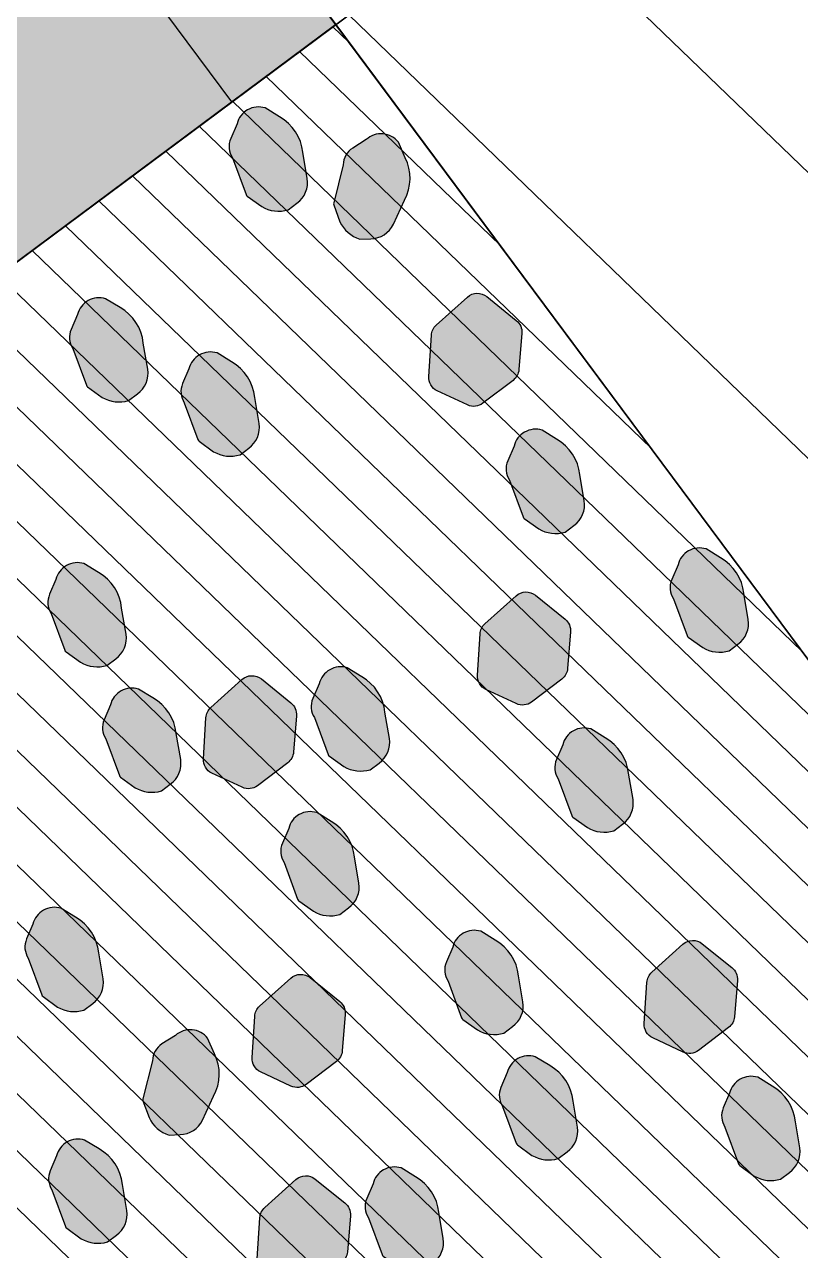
# Model space of a CAD drawing. Header units: millimetres. Extents: x 60.6 to 115.2, y 47.4 to 73.6.
# Drawn here: x 74.803 to 75.402, y 64.073 to 65.02 of the extents above; entities that cross this region are included whole.
import ezdxf

# ---------------------------------------------------------------- set-up
doc = ezdxf.new("R2010")
doc.units = ezdxf.units.MM
doc.layers.add('HATCH', color=252, linetype='Continuous', lineweight=0)
doc.layers.add('paving', color=251, linetype='Continuous', lineweight=30)
doc.layers.add('hatch 3', color=7, linetype='Continuous', true_color=0x57792a)
doc.layers.add('kamni', color=250, linetype='Continuous')

msp = doc.modelspace()

# ---------------------------------------------------------------- hatches: boundary and pattern name
at = {"layer": 'HATCH'}
h = msp.add_hatch(color=254, dxfattribs=at)
h.set_gradient(color1=(241, 224, 197), color2=(229, 198, 148), rotation=45, one_color=1, tint=0.7400000095367432, name='INVSPHERICAL')
h.paths.add_polyline_path([(74.16054920568001, 64.36295702887958), (71.79395749338255, 67.54381102388379), (72.67648784052335, 68.20042368472161), (75.0430795528224, 65.01956968971842)])
at = {"layer": 'hatch 3', "linetype": 'Continuous'}
h = msp.add_hatch(dxfattribs=at)
h.set_pattern_fill('ANSI31', color=256, scale=0.05, angle=91, style=0)
h.set_pattern_definition([(136, (-529.2652610559677, -497.6456645938825), (-0.1102770163103658, -0.1141951933037609), [])])
h.paths.add_polyline_path([(75.69969221366023, 64.13703934257592), (75.04307955282161, 65.01956968971785), (75.92560989996366, 65.67618235055647), (76.58222256080217, 64.79365200341454)])
h = msp.add_hatch(dxfattribs=at)
h.set_pattern_fill('ANSI31', color=41, scale=0.01, angle=91, style=0)
h.set_pattern_definition([(136, (679.4135977810487, -569.1557750629456), (-0.02205540326207316, -0.02283903866075217), [])])
h.paths.add_polyline_path([(74.8171618665184, 63.4804266817373), (74.16054920567979, 64.36295702887924), (75.04307955282184, 65.01956968971785), (75.69969221366034, 64.13703934257592)])
at = {"layer": 'kamni', "linetype": 'ByBlock', "ltscale": 2}
h = msp.add_hatch(color=256, dxfattribs=at)
h.set_gradient(color1=(130, 130, 130), color2=(64, 64, 64), one_color=1, tint=0.25, name='INVSPHERICAL')
edge = h.paths.add_edge_path()
edge.add_line((75.00620618344249, 64.87658652409664), (75.01300538518512, 64.88171786327939))
edge.add_arc((75.00163519993521, 64.89772177998736), 0.01963177176449317, 305.3923721687674, 368.8351000331015)
edge.add_line((75.02103403042463, 64.9007370475133), (75.0175832784895, 64.920916704918))
edge.add_arc((74.98212828796909, 64.91724868555093), 0.03564422420083402, 5.906559589786766, 60.58350178073758)
edge.add_line((74.99963511256851, 64.9482973861891), (74.98845367497859, 64.95519284495276))
edge.add_arc((74.98335961226837, 64.93893723246993), 0.0170350935450251, 72.60044114783192, 166.4045270068023)
edge.add_line((74.96680184926049, 64.94294159212723), (74.96191177088122, 64.93152140422399))
edge.add_arc((74.97607381377759, 64.92532229961648), 0.01545937763732717, 156.3597199373562, 213.648947996716)
edge.add_line((74.9632046831174, 64.91675621340482), (74.97370228293994, 64.88835392217243))
edge.add_arc((74.97612474639573, 64.88917068246747), 0.002556448038621741, 198.6321018787561, 234.2104863483453)
edge.add_line((74.974629712004, 64.8870969663003), (74.98584814195362, 64.87900910015878))
edge.add_arc((74.99878851895903, 64.90100278232615), 0.0255181388882699, 239.5288099975184, 286.8987927333759)
h = msp.add_hatch(color=256, dxfattribs=at)
h.set_gradient(color1=(130, 130, 130), color2=(64, 64, 64), one_color=1, tint=0.25, name='INVSPHERICAL')
edge = h.paths.add_edge_path()
edge.add_line((75.06159410557427, 64.85384347027889), (75.07010335202699, 64.85423399570004))
edge.add_arc((75.06976815819996, 64.87386290572874), 0.01963177179514093, 270.9783184654257, 334.4210463295151)
edge.add_line((75.08747584325886, 64.86538680086437), (75.09603398391096, 64.88398477094574))
edge.add_arc((75.06471145467265, 64.9009968218179), 0.0356442241150162, 331.4925058022542, 386.169447993388)
edge.add_line((75.09670192010378, 64.91671689924328), (75.09137461698515, 64.92872488567059))
edge.add_arc((75.07798496876728, 64.91819342172596), 0.01703509354876818, 38.18638721393869, 131.9904730733634)
edge.add_line((75.06658837143016, 64.93085485850656), (75.0560998390473, 64.92419721270358))
edge.add_arc((75.06427962485645, 64.91107915413579), 0.01545937762237998, 121.9456662774147, 179.2348943366117)
edge.add_line((75.04882162556373, 64.91128558654577), (75.04142977661365, 64.88192148740086))
edge.add_arc((75.04388985605169, 64.88122619194712), 0.002556448045520293, 164.218047265119, 199.7964317348159)
edge.add_line((75.0414844893229, 64.88036037585266), (75.0461683981672, 64.86734777629567))
edge.add_arc((75.06927403996588, 64.87817850722365), 0.02551813894787653, 205.1147562789811, 252.4847390148752)
h = msp.add_hatch(color=256, dxfattribs=at)
h.set_gradient(color1=(130, 130, 130), color2=(163, 163, 163), centered=1, one_color=1, tint=0.6399999856948853, name='SPHERICAL')
edge = h.paths.add_edge_path()
edge.add_line((75.18668092413805, 64.78120888698504), (75.18441676458599, 64.75312779811566))
edge.add_arc((75.17293402930693, 64.75405364343214), 0.01151999995829113, 307.2414973704428, 355.39025156837505, ccw=False)
edge.add_line((75.17990565513787, 64.7448826657137), (75.15658818672478, 64.72715711127057))
edge.add_arc((75.14961656086075, 64.73632808903585), 0.01152000001559035, 244.97052524652912, 307.2414973604518, ccw=False)
edge.add_line((75.14474262811609, 64.72588992923829), (75.12140021519463, 64.73678929777952))
edge.add_arc((75.12627414795236, 64.74722745754707), 0.01151999999391073, 176.3479944034461, 244.9705251244554, ccw=False)
edge.add_line((75.11477754134228, 64.74796123974465), (75.11680079141547, 64.77966071554465))
edge.add_arc((75.12829739803078, 64.77892693335866), 0.0115199999984231, 132.0214219802031, 176.3479944626598, ccw=False)
edge.add_line((75.12058581315318, 64.78748507910632), (75.14460386145515, 64.80912729274769))
edge.add_arc((75.15231544632911, 64.8005691469973), 0.01151999999796497, 51.14496387606118, 132.0214219576772, ccw=False)
edge.add_line((75.15954254279939, 64.80954018242028), (75.18242528528606, 64.79110576776611))
edge.add_arc((75.17519818880021, 64.78213473232847), 0.01152000001906038, -4.609748541704789, 51.14496386149659, ccw=False)
h = msp.add_hatch(color=256, dxfattribs=at)
h.set_gradient(color1=(130, 130, 130), color2=(64, 64, 64), one_color=1, tint=0.25, name='INVSPHERICAL')
edge = h.paths.add_edge_path()
edge.add_line((74.88301619193965, 64.72930996590594), (74.88981539365182, 64.73444130503867))
edge.add_arc((74.87844520837689, 64.75044522173425), 0.01963177176887701, 305.39237224922, 368.8351001133764)
edge.add_line((74.89784403886642, 64.75346048928805), (74.89439328696187, 64.77364014674231))
edge.add_arc((74.85893829647421, 64.76997212732078), 0.03564422417386991, 5.906559682272529, 60.58350187326226)
edge.add_line((74.8764451210103, 64.80102082796384), (74.86526368347563, 64.80791628676161))
edge.add_arc((74.86016962075348, 64.79166067423614), 0.01703509358927651, 72.60044115239825, 166.4045270116866)
edge.add_line((74.84361185770229, 64.79566503390242), (74.8387217793478, 64.78424484598372))
edge.add_arc((74.85288382221404, 64.77804574142885), 0.01545937758862131, 156.3597200712953, 213.6489481306258)
edge.add_line((74.84001469161444, 64.76947965521413), (74.85051229138173, 64.74107736394717))
edge.add_arc((74.85293475487344, 64.74189412427347), 0.002556448082652441, 198.6321022854854, 234.2104867543244)
edge.add_line((74.8514397204707, 64.73982040806004), (74.86265815039542, 64.73173254193352))
edge.add_arc((74.87559852738912, 64.75372622418126), 0.02551813895160715, 239.5288101116957, 286.8987928475742)
h = msp.add_hatch(color=256, dxfattribs=at)
h.set_gradient(color1=(130, 130, 130), color2=(64, 64, 64), one_color=1, tint=0.25, name='INVSPHERICAL')
edge = h.paths.add_edge_path()
edge.add_line((74.9690691558086, 64.68739035776707), (74.97586835755112, 64.69252169694937))
edge.add_arc((74.9644981723012, 64.70852561365746), 0.01963177176458585, 305.3923721685752, 368.8351000327227)
edge.add_line((74.98389700279074, 64.71154088118328), (74.9804462508556, 64.73172053858843))
edge.add_arc((74.94499126033566, 64.72805251922102), 0.03564422420041678, 5.906559590407308, 60.58350178144374)
edge.add_line((74.96249808493451, 64.75910121985908), (74.95131664734458, 64.76599667862274))
edge.add_arc((74.94622258463403, 64.74974106614013), 0.01703509354491012, 72.60044114650859, 166.4045270057893)
edge.add_line((74.92966482162649, 64.75374542579766), (74.92477474324721, 64.74232523789442))
edge.add_arc((74.93893678614404, 64.73612613328669), 0.01545937763783493, 156.3597199372601, 213.6489479964836)
edge.add_line((74.9260676554834, 64.7275600470748), (74.93656525530594, 64.69915775584286))
edge.add_arc((74.93898771876184, 64.6999745161379), 0.00255644803872947, 198.632101877942, 234.2104863462785)
edge.add_line((74.93749268437, 64.69790079997074), (74.94871111431962, 64.68981293382876))
edge.add_arc((74.96165149132446, 64.71180661599647), 0.02551813888827559, 239.5288099990067, 286.8987927349156)
h = msp.add_hatch(color=256, dxfattribs=at)
h.set_gradient(color1=(130, 130, 130), color2=(64, 64, 64), one_color=1, tint=0.25, name='INVSPHERICAL')
edge = h.paths.add_edge_path()
edge.add_line((75.22008974618086, 64.62778354330067), (75.22688894789292, 64.6329148824334))
edge.add_arc((75.2155187626181, 64.64891879912909), 0.01963177176890384, 305.3923722487573, 368.8351001129976)
edge.add_line((75.23491759310775, 64.65193406668277), (75.23146684120309, 64.67211372413703))
edge.add_arc((75.19601185071542, 64.66844570471551), 0.03564422417386991, 5.906559682272529, 60.58350187326226)
edge.add_line((75.21351867525152, 64.69949440535856), (75.20233723771685, 64.70638986415634))
edge.add_arc((75.1972431749947, 64.69013425163087), 0.01703509358927651, 72.60044115239825, 166.4045270116866)
edge.add_line((75.1806854119435, 64.69413861129715), (75.17579533358901, 64.68271842337845))
edge.add_arc((75.18995737645525, 64.67651931882358), 0.01545937758862131, 156.3597200712953, 213.6489481306258)
edge.add_line((75.17708824585566, 64.66795323260885), (75.18758584562295, 64.6395509413419))
edge.add_arc((75.19000830911455, 64.64036770166797), 0.002556448082472068, 198.6321022814706, 234.2104867513443)
edge.add_line((75.1885132747118, 64.63829398545477), (75.19973170463675, 64.63020611932825))
edge.add_arc((75.21267208163033, 64.65219980157588), 0.02551813895145151, 239.5288101117863, 286.8987928476483)
h = msp.add_hatch(color=256, dxfattribs=at)
h.set_gradient(color1=(130, 130, 130), color2=(64, 64, 64), one_color=1, tint=0.25, name='INVSPHERICAL')
edge = h.paths.add_edge_path()
edge.add_line((75.346718415792, 64.53614040710863), (75.35351761753464, 64.54127174629139))
edge.add_arc((75.34214743228472, 64.55727566299936), 0.01963177176449317, 305.3923721687674, 368.8351000331015)
edge.add_line((75.36154626277414, 64.5602909305253), (75.35809551083901, 64.58047058793))
edge.add_arc((75.3226405203186, 64.57680256856293), 0.03564422420083402, 5.906559589786766, 60.58350178073758)
edge.add_line((75.34014734491802, 64.60785126920109), (75.3289659073281, 64.61474672796476))
edge.add_arc((75.32387184461788, 64.59849111548192), 0.0170350935450251, 72.60044114783192, 166.4045270068023)
edge.add_line((75.30731408161, 64.60249547513922), (75.30242400323073, 64.59107528723598))
edge.add_arc((75.3165860461271, 64.58487618262848), 0.01545937763732717, 156.3597199373562, 213.648947996716)
edge.add_line((75.30371691546691, 64.57631009641682), (75.31421451528945, 64.54790780518442))
edge.add_arc((75.31663697874524, 64.54872456547946), 0.002556448038621741, 198.6321018787561, 234.2104863483453)
edge.add_line((75.31514194435351, 64.5466508493123), (75.32636037430314, 64.53856298317078))
edge.add_arc((75.33930075130854, 64.56055666533814), 0.0255181388882699, 239.5288099975184, 286.8987927333759)
h = msp.add_hatch(color=256, dxfattribs=at)
h.set_gradient(color1=(130, 130, 130), color2=(64, 64, 64), one_color=1, tint=0.25, name='INVSPHERICAL')
edge = h.paths.add_edge_path()
edge.add_line((74.86632069320683, 64.524787182473), (74.87311989494947, 64.52991852165576))
edge.add_arc((74.86174970969955, 64.54592243836373), 0.01963177176449317, 305.3923721687674, 368.8351000331015)
edge.add_line((74.88114854018897, 64.54893770588967), (74.87769778825384, 64.56911736329437))
edge.add_arc((74.84224279773343, 64.5654493439273), 0.03564422420083402, 5.906559589786766, 60.58350178073758)
edge.add_line((74.85974962233286, 64.59649804456546), (74.84856818474293, 64.60339350332913))
edge.add_arc((74.84347412203272, 64.5871378908463), 0.0170350935450251, 72.60044114783192, 166.4045270068023)
edge.add_line((74.82691635902484, 64.5911422505036), (74.82202628064556, 64.57972206260035))
edge.add_arc((74.83618832354193, 64.57352295799285), 0.01545937763732717, 156.3597199373562, 213.648947996716)
edge.add_line((74.82331919288174, 64.56495687178119), (74.83381679270428, 64.5365545805488))
edge.add_arc((74.83623925616007, 64.53737134084383), 0.002556448038621741, 198.6321018787561, 234.2104863483453)
edge.add_line((74.83474422176835, 64.53529762467667), (74.84596265171797, 64.52720975853515))
edge.add_arc((74.85890302872338, 64.54920344070251), 0.0255181388882699, 239.5288099975184, 286.8987927333759)
h = msp.add_hatch(color=256, dxfattribs=at)
h.set_gradient(color1=(130, 130, 130), color2=(163, 163, 163), centered=1, one_color=1, tint=0.6399999856948853, name='SPHERICAL')
edge = h.paths.add_edge_path()
edge.add_line((75.22428811167401, 64.55062687917314), (75.22202395212207, 64.52254579030375))
edge.add_arc((75.21054121684301, 64.52347163562035), 0.01151999995830027, 307.2414973696505, 355.39025156781145, ccw=False)
edge.add_line((75.21751284267384, 64.5143006579018), (75.19419537426074, 64.49657510345867))
edge.add_arc((75.18722374839672, 64.50574608122395), 0.01152000001559035, 244.97052524652912, 307.2414973604518, ccw=False)
edge.add_line((75.18234981565206, 64.49530792142639), (75.1590074027306, 64.50620728996762))
edge.add_arc((75.16388133548833, 64.51664544973528), 0.01151999999401374, 176.3479944040464, 244.9705251246946, ccw=False)
edge.add_line((75.15238472887813, 64.51737923193275), (75.15440797895155, 64.54907870773275))
edge.add_arc((75.16590458556686, 64.54834492554687), 0.01151999999841586, 132.0214219810017, 176.3479944632241, ccw=False)
edge.add_line((75.15819300068915, 64.55690307129441), (75.18221104899112, 64.57854528493579))
edge.add_arc((75.18992263386508, 64.5699871391854), 0.01151999999796497, 51.144963875620874, 132.0214219576772, ccw=False)
edge.add_line((75.19714973033547, 64.57895817460837), (75.22003247282203, 64.56052375995421))
edge.add_arc((75.21280537633618, 64.55155272451657), 0.01152000001906038, -4.609748541704789, 51.14496386149659, ccw=False)
h = msp.add_hatch(color=256, dxfattribs=at)
h.set_gradient(color1=(130, 130, 130), color2=(163, 163, 163), centered=1, one_color=1, tint=0.6399999856948853, name='SPHERICAL')
edge = h.paths.add_edge_path()
edge.add_line((75.01267846571022, 64.4860250464576), (75.01041430615817, 64.45794395758821))
edge.add_arc((74.99893157087911, 64.4588698029047), 0.01151999995829113, 307.2414973704428, 355.39025156837505, ccw=False)
edge.add_line((75.00590319671005, 64.44969882518626), (74.98258572829695, 64.43197327074313))
edge.add_arc((74.97561410243293, 64.44114424850841), 0.01152000001559035, 244.97052524652912, 307.2414973604518, ccw=False)
edge.add_line((74.97074016968827, 64.43070608871085), (74.9473977567668, 64.44160545725208))
edge.add_arc((74.95227168952454, 64.45204361701963), 0.01151999999391073, 176.3479944034461, 244.9705251244554, ccw=False)
edge.add_line((74.94077508291446, 64.45277739921721), (74.94279833298765, 64.48447687501721))
edge.add_arc((74.95429493960296, 64.48374309283122), 0.0115199999984231, 132.0214219802031, 176.3479944626598, ccw=False)
edge.add_line((74.94658335472536, 64.49230123857888), (74.97060140302733, 64.51394345222025))
edge.add_arc((74.97831298790129, 64.50538530646986), 0.01151999999796497, 51.14496387606118, 132.0214219576772, ccw=False)
edge.add_line((74.98554008437156, 64.51435634189284), (75.00842282685824, 64.49592192723867))
edge.add_arc((75.00119573037239, 64.48695089180103), 0.01152000001906038, -4.609748541704789, 51.14496386149659, ccw=False)
h = msp.add_hatch(color=256, dxfattribs=at)
h.set_gradient(color1=(130, 130, 130), color2=(64, 64, 64), one_color=1, tint=0.25, name='INVSPHERICAL')
edge = h.paths.add_edge_path()
edge.add_line((75.06962104283014, 64.44431931951613), (75.07642024457277, 64.44945065869842))
edge.add_arc((75.0650500593224, 64.46545457540662), 0.0196317717649419, 305.392372169465, 368.8351000335534)
edge.add_line((75.08444888981228, 64.46846984293279), (75.08099813787715, 64.48864950033749))
edge.add_arc((75.0455431473572, 64.48498148097019), 0.03564422420040508, 5.906559590225536, 60.58350178119481)
edge.add_line((75.06304997195616, 64.51603018160813), (75.05186853436624, 64.5229256403718))
edge.add_arc((75.0467744716558, 64.50667002788919), 0.01703509354487612, 72.60044114687348, 166.4045270058792)
edge.add_line((75.03021670864814, 64.51067438754671), (75.02532663026886, 64.49925419964347))
edge.add_arc((75.03948867316524, 64.49305509503597), 0.01545937763732717, 156.3597199373562, 213.648947996716)
edge.add_line((75.02661954250505, 64.48448900882431), (75.03711714232759, 64.45608671759192))
edge.add_arc((75.03953960578338, 64.45690347788695), 0.002556448038621741, 198.6321018787561, 234.2104863483453)
edge.add_line((75.03804457139165, 64.4548297617198), (75.04926300134139, 64.44674189557827))
edge.add_arc((75.0622033783468, 64.46873557774552), 0.02551813888817191, 239.5288099973889, 286.8987927332059)
h = msp.add_hatch(color=256, dxfattribs=at)
h.set_gradient(color1=(130, 130, 130), color2=(64, 64, 64), one_color=1, tint=0.25, name='INVSPHERICAL')
edge = h.paths.add_edge_path()
edge.add_line((74.90845018176708, 64.42797432485031), (74.91524938350972, 64.43310566403306))
edge.add_arc((74.90387919825969, 64.44910958074092), 0.01963177176446633, 305.39237216923, 368.8351000334294)
edge.add_line((74.92327802874911, 64.45212484826698), (74.91982727681409, 64.47230450567167))
edge.add_arc((74.88437228629368, 64.4686364863046), 0.03564422420083402, 5.906559589786766, 60.58350178073758)
edge.add_line((74.9018791108931, 64.49968518694277), (74.89069767330307, 64.50658064570644))
edge.add_arc((74.88560361059263, 64.49032503322394), 0.01703509354476763, 72.60044114675912, 166.404527006161)
edge.add_line((74.86904584758508, 64.49432939288135), (74.86415576920581, 64.48290920497766))
edge.add_arc((74.87831781210218, 64.47671010037004), 0.01545937763737276, 156.3597199369703, 213.6489479961318)
edge.add_line((74.86544868144188, 64.4681440141585), (74.87594628126453, 64.4397417229261))
edge.add_arc((74.87836874472032, 64.44055848322114), 0.002556448038621741, 198.6321018787561, 234.2104863483453)
edge.add_line((74.8768737103286, 64.43848476705398), (74.88809214027822, 64.43039690091246))
edge.add_arc((74.90103251728362, 64.45239058307982), 0.0255181388882699, 239.5288099975184, 286.8987927333759)
h = msp.add_hatch(color=256, dxfattribs=at)
h.set_gradient(color1=(130, 130, 130), color2=(64, 64, 64), one_color=1, tint=0.25, name='INVSPHERICAL')
edge = h.paths.add_edge_path()
edge.add_line((75.25769693371683, 64.39720153548876), (75.264496135429, 64.4023328746215))
edge.add_arc((75.25312595015407, 64.41833679131707), 0.01963177176887701, 305.39237224922, 368.8351001133764)
edge.add_line((75.27252478064361, 64.42135205887087), (75.26907402873906, 64.44153171632513))
edge.add_arc((75.23361903825139, 64.4378636969036), 0.03564422417386991, 5.906559682272529, 60.58350187326226)
edge.add_line((75.25112586278749, 64.46891239754666), (75.23994442525282, 64.47580785634443))
edge.add_arc((75.23485036253066, 64.45955224381896), 0.01703509358927651, 72.60044115239825, 166.4045270116866)
edge.add_line((75.21829259947947, 64.46355660348524), (75.21340252112498, 64.45213641556654))
edge.add_arc((75.22756456399122, 64.44593731101168), 0.01545937758862131, 156.3597200712953, 213.6489481306258)
edge.add_line((75.21469543339163, 64.43737122479695), (75.22519303315892, 64.40896893352999))
edge.add_arc((75.22761549665063, 64.40978569385629), 0.002556448082652441, 198.6321022854854, 234.2104867543244)
edge.add_line((75.22612046224788, 64.40771197764286), (75.2373388921726, 64.39962411151635))
edge.add_arc((75.2502792691663, 64.42161779376409), 0.02551813895160715, 239.5288101116957, 286.8987928475742)
h = msp.add_hatch(color=256, dxfattribs=at)
h.set_gradient(color1=(130, 130, 130), color2=(64, 64, 64), one_color=1, tint=0.25, name='INVSPHERICAL')
edge = h.paths.add_edge_path()
edge.add_line((75.04608728775304, 64.33259970277322), (75.0528864894651, 64.33773104190595))
edge.add_arc((75.04151630419028, 64.35373495860165), 0.01963177176890384, 305.3923722487573, 368.8351001129976)
edge.add_line((75.06091513467993, 64.35675022615533), (75.05746438277527, 64.37692988360959))
edge.add_arc((75.0220093922876, 64.37326186418807), 0.03564422417386991, 5.906559682272529, 60.58350187326226)
edge.add_line((75.0395162168237, 64.40431056483112), (75.02833477928903, 64.41120602362889))
edge.add_arc((75.02324071656687, 64.39495041110342), 0.01703509358927651, 72.60044115239825, 166.4045270116866)
edge.add_line((75.00668295351568, 64.3989547707697), (75.00179287516119, 64.387534582851))
edge.add_arc((75.01595491802743, 64.38133547829614), 0.01545937758862131, 156.3597200712953, 213.6489481306258)
edge.add_line((75.00308578742784, 64.37276939208141), (75.01358338719513, 64.34436710081445))
edge.add_arc((75.01600585068672, 64.34518386114053), 0.002556448082472068, 198.6321022814706, 234.2104867513443)
edge.add_line((75.01451081628397, 64.34311014492732), (75.02572924620893, 64.3350222788008))
edge.add_arc((75.03866962320251, 64.35701596104843), 0.02551813895145151, 239.5288101117863, 286.8987928476483)
h = msp.add_hatch(color=256, dxfattribs=at)
h.set_gradient(color1=(130, 130, 130), color2=(64, 64, 64), one_color=1, tint=0.25, name='INVSPHERICAL')
edge = h.paths.add_edge_path()
edge.add_line((74.84857503208468, 64.2587051679202), (74.85537423379685, 64.26383650705293))
edge.add_arc((74.84400404852238, 64.27984042374828), 0.01963177176842827, 305.3923722485224, 368.8351001128735)
edge.add_line((74.86340287901157, 64.28285569130185), (74.85995212710691, 64.30303534875657))
edge.add_arc((74.8244971366197, 64.29936732933481), 0.03564422417344097, 5.9065596827113, 60.58350187371948)
edge.add_line((74.84200396115534, 64.33041602997764), (74.83082252362067, 64.33731148877587))
edge.add_arc((74.82572846089874, 64.32105587625017), 0.01703509358942549, 72.60044115335668, 166.4045270125197)
edge.add_line((74.80917069784743, 64.32506023591623), (74.80428061949283, 64.31364004799752))
edge.add_arc((74.81844266235896, 64.30744094344266), 0.01545937758851716, 156.3597200711264, 213.6489481308593)
edge.add_line((74.80557353175948, 64.29887485722793), (74.81607113152688, 64.27047256596143))
edge.add_arc((74.81849359501916, 64.27128932628727), 0.002556448083045796, 198.6321022717574, 234.2104867419233)
edge.add_line((74.81699856061573, 64.26921561007384), (74.82821699054057, 64.26112774394733))
edge.add_arc((74.8411573675337, 64.28312142619518), 0.02551813895141688, 239.5288101129252, 286.8987928487737)
h = msp.add_hatch(color=256, dxfattribs=at)
h.set_gradient(color1=(130, 130, 130), color2=(64, 64, 64), one_color=1, tint=0.25, name='INVSPHERICAL')
edge = h.paths.add_edge_path()
edge.add_line((75.17271595736418, 64.24095656658119), (75.17951515910681, 64.24608790576394))
edge.add_arc((75.1681449738569, 64.26209182247192), 0.01963177176449317, 305.3923721687674, 368.8351000331015)
edge.add_line((75.18754380434632, 64.26510708999785), (75.18409305241119, 64.28528674740255))
edge.add_arc((75.14863806189078, 64.28161872803548), 0.03564422420083402, 5.906559589786766, 60.58350178073758)
edge.add_line((75.1661448864902, 64.31266742867365), (75.15496344890028, 64.31956288743731))
edge.add_arc((75.14986938619006, 64.30330727495448), 0.0170350935450251, 72.60044114783192, 166.4045270068023)
edge.add_line((75.13331162318218, 64.30731163461178), (75.1284215448029, 64.29589144670854))
edge.add_arc((75.14258358769928, 64.28969234210103), 0.01545937763732717, 156.3597199373562, 213.648947996716)
edge.add_line((75.12971445703909, 64.28112625588938), (75.14021205686163, 64.25272396465698))
edge.add_arc((75.14263452031742, 64.25354072495202), 0.002556448038621741, 198.6321018787561, 234.2104863483453)
edge.add_line((75.14113948592569, 64.25146700878486), (75.15235791587531, 64.24337914264333))
edge.add_arc((75.16529829288072, 64.2653728248107), 0.0255181388882699, 239.5288099975184, 286.8987927333759)
h = msp.add_hatch(color=256, dxfattribs=at)
h.set_gradient(color1=(130, 130, 130), color2=(163, 163, 163), centered=1, one_color=1, tint=0.6399999856948853, name='SPHERICAL')
edge = h.paths.add_edge_path()
edge.add_line((75.35311789156844, 64.28166700301551), (75.35085373201639, 64.25358591414613))
edge.add_arc((75.33937099673733, 64.25451175946262), 0.01151999995829113, 307.2414973704428, 355.39025156837505, ccw=False)
edge.add_line((75.34634262256827, 64.24534078174418), (75.32302515415518, 64.22761522730104))
edge.add_arc((75.31605352829115, 64.23678620506632), 0.01152000001559035, 244.97052524652912, 307.2414973604518, ccw=False)
edge.add_line((75.31117959554649, 64.22634804526876), (75.28783718262503, 64.23724741381))
edge.add_arc((75.29271111538276, 64.24768557357754), 0.01151999999391073, 176.3479944034461, 244.9705251244554, ccw=False)
edge.add_line((75.28121450877268, 64.24841935577513), (75.28323775884587, 64.28011883157512))
edge.add_arc((75.29473436546118, 64.27938504938913), 0.0115199999984231, 132.0214219802031, 176.3479944626598, ccw=False)
edge.add_line((75.28702278058358, 64.28794319513679), (75.31104082888555, 64.30958540877816))
edge.add_arc((75.31875241375951, 64.30102726302778), 0.01151999999796497, 51.14496387606118, 132.0214219576772, ccw=False)
edge.add_line((75.32597951022979, 64.30999829845075), (75.34886225271646, 64.29156388379658))
edge.add_arc((75.34163515623061, 64.28259284835895), 0.01152000001906038, -4.609748541704789, 51.14496386149659, ccw=False)
h = msp.add_hatch(color=256, dxfattribs=at)
h.set_gradient(color1=(130, 130, 130), color2=(163, 163, 163), centered=1, one_color=1, tint=0.6399999856948853, name='SPHERICAL')
edge = h.paths.add_edge_path()
edge.add_line((75.05028565324619, 64.2554430386457), (75.04802149369425, 64.22736194977631))
edge.add_arc((75.03653875841519, 64.22828779509291), 0.01151999995830027, 307.2414973696505, 355.39025156781145, ccw=False)
edge.add_line((75.04351038424602, 64.21911681737436), (75.02019291583292, 64.20139126293122))
edge.add_arc((75.0132212899689, 64.2105622406965), 0.01152000001559035, 244.97052524652912, 307.2414973604518, ccw=False)
edge.add_line((75.00834735722424, 64.20012408089895), (74.98500494430277, 64.21102344944018))
edge.add_arc((74.9898788770605, 64.22146160920784), 0.01151999999401374, 176.3479944040464, 244.9705251246946, ccw=False)
edge.add_line((74.97838227045031, 64.22219539140531), (74.98040552052373, 64.2538948672053))
edge.add_arc((74.99190212713904, 64.25316108501943), 0.01151999999841586, 132.0214219810017, 176.3479944632241, ccw=False)
edge.add_line((74.98419054226133, 64.26171923076697), (75.0082085905633, 64.28336144440834))
edge.add_arc((75.01592017543726, 64.27480329865796), 0.01151999999796497, 51.144963875620874, 132.0214219576772, ccw=False)
edge.add_line((75.02314727190765, 64.28377433408093), (75.0460300143942, 64.26533991942676))
edge.add_arc((75.03880291790836, 64.25636888398913), 0.01152000001906038, -4.609748541704789, 51.14496386149659, ccw=False)
h = msp.add_hatch(color=256, dxfattribs=at)
h.set_gradient(color1=(130, 130, 130), color2=(64, 64, 64), one_color=1, tint=0.25, name='INVSPHERICAL')
edge = h.paths.add_edge_path()
edge.add_line((74.91426801985551, 64.16221612129675), (74.92277726630823, 64.1626066467179))
edge.add_arc((74.9224420724812, 64.1822355567466), 0.01963177179514093, 270.9783184654257, 334.4210463295151)
edge.add_line((74.9401497575401, 64.17375945188223), (74.9487078981922, 64.1923574219636))
edge.add_arc((74.91738536895389, 64.20936947283576), 0.0356442241150162, 331.4925058022542, 386.169447993388)
edge.add_line((74.94937583438502, 64.22508955026115), (74.94404853126639, 64.23709753668845))
edge.add_arc((74.93065888304852, 64.22656607274382), 0.01703509354876818, 38.18638721393869, 131.9904730733634)
edge.add_line((74.9192622857114, 64.23922750952443), (74.90877375332855, 64.23256986372144))
edge.add_arc((74.9169535391377, 64.21945180515365), 0.01545937762237998, 121.9456662774147, 179.2348943366117)
edge.add_line((74.90149553984497, 64.21965823756364), (74.8941036908949, 64.19029413841872))
edge.add_arc((74.89656377033293, 64.18959884296498), 0.002556448045520293, 164.218047265119, 199.7964317348159)
edge.add_line((74.89415840360414, 64.18873302687052), (74.89884231244844, 64.17572042731354))
edge.add_arc((74.92194795424712, 64.18655115824151), 0.02551813894787653, 205.1147562789811, 252.4847390148752)
h = msp.add_hatch(color=256, dxfattribs=at)
h.set_gradient(color1=(130, 130, 130), color2=(64, 64, 64), one_color=1, tint=0.25, name='INVSPHERICAL')
edge = h.paths.add_edge_path()
edge.add_line((75.21484544592442, 64.1441437089585), (75.22164464766706, 64.14927504814125))
edge.add_arc((75.21027446241703, 64.16527896484911), 0.01963177176446633, 305.39237216923, 368.8351000334294)
edge.add_line((75.22967329290645, 64.16829423237516), (75.22622254097143, 64.18847388977986))
edge.add_arc((75.19076755045103, 64.18480587041279), 0.03564422420083402, 5.906559589786766, 60.58350178073758)
edge.add_line((75.20827437505045, 64.21585457105095), (75.19709293746041, 64.22275002981462))
edge.add_arc((75.19199887474997, 64.20649441733212), 0.01703509354476763, 72.60044114675912, 166.404527006161)
edge.add_line((75.17544111174243, 64.21049877698954), (75.17055103336315, 64.19907858908584))
edge.add_arc((75.18471307625953, 64.19287948447823), 0.01545937763737276, 156.3597199369703, 213.6489479961318)
edge.add_line((75.17184394559922, 64.18431339826668), (75.18234154542188, 64.15591110703429))
edge.add_arc((75.18476400887766, 64.15672786732932), 0.002556448038621741, 198.6321018787561, 234.2104863483453)
edge.add_line((75.18326897448594, 64.15465415116216), (75.19448740443556, 64.14656628502064))
edge.add_arc((75.20742778144097, 64.168559967188), 0.0255181388882699, 239.5288099975184, 286.8987927333759)
h = msp.add_hatch(color=256, dxfattribs=at)
h.set_gradient(color1=(130, 130, 130), color2=(64, 64, 64), one_color=1, tint=0.25, name='INVSPHERICAL')
edge = h.paths.add_edge_path()
edge.add_line((75.38652671361126, 64.12824165933114), (75.39332591532332, 64.13337299846387))
edge.add_arc((75.3819557300485, 64.14937691515956), 0.01963177176890384, 305.3923722487573, 368.8351001129976)
edge.add_line((75.40135456053815, 64.15239218271324), (75.39790380863349, 64.1725718401675))
edge.add_arc((75.36244881814582, 64.16890382074598), 0.03564422417386991, 5.906559682272529, 60.58350187326226)
edge.add_line((75.37995564268192, 64.19995252138904), (75.36877420514725, 64.20684798018681))
edge.add_arc((75.3636801424251, 64.19059236766134), 0.01703509358927651, 72.60044115239825, 166.4045270116866)
edge.add_line((75.3471223793739, 64.19459672732762), (75.34223230101941, 64.18317653940892))
edge.add_arc((75.35639434388565, 64.17697743485405), 0.01545937758862131, 156.3597200712953, 213.6489481306258)
edge.add_line((75.34352521328606, 64.16841134863932), (75.35402281305335, 64.14000905737237))
edge.add_arc((75.35644527654495, 64.14082581769844), 0.002556448082472068, 198.6321022814706, 234.2104867513443)
edge.add_line((75.3549502421422, 64.13875210148524), (75.36616867206715, 64.13066423535872))
edge.add_arc((75.37910904906073, 64.15265791760635), 0.02551813895145151, 239.5288101117863, 286.8987928476483)
h = msp.add_hatch(color=256, dxfattribs=at)
h.set_gradient(color1=(130, 130, 130), color2=(64, 64, 64), one_color=1, tint=0.25, name='INVSPHERICAL')
edge = h.paths.add_edge_path()
edge.add_line((74.8668410768563, 64.07980863092098), (74.87364027859894, 64.08493997010373))
edge.add_arc((74.86227009334891, 64.10094388681159), 0.01963177176446633, 305.39237216923, 368.8351000334294)
edge.add_line((74.88166892383833, 64.10395915433764), (74.87821817190331, 64.12413881174234))
edge.add_arc((74.8427631813829, 64.12047079237527), 0.03564422420083402, 5.906559589786766, 60.58350178073758)
edge.add_line((74.86027000598233, 64.15151949301344), (74.84908856839229, 64.1584149517771))
edge.add_arc((74.84399450568185, 64.14215933929461), 0.01703509354476763, 72.60044114675912, 166.404527006161)
edge.add_line((74.82743674267431, 64.14616369895202), (74.82254666429503, 64.13474351104833))
edge.add_arc((74.8367087071914, 64.12854440644071), 0.01545937763737276, 156.3597199369703, 213.6489479961318)
edge.add_line((74.8238395765311, 64.11997832022917), (74.83433717635376, 64.09157602899677))
edge.add_arc((74.83675963980954, 64.09239278929181), 0.002556448038621741, 198.6321018787561, 234.2104863483453)
edge.add_line((74.83526460541782, 64.09031907312465), (74.84648303536744, 64.08223120698312))
edge.add_arc((74.85942341237285, 64.10422488915049), 0.0255181388882699, 239.5288099975184, 286.8987927333759)
h = msp.add_hatch(color=256, dxfattribs=at)
h.set_gradient(color1=(130, 130, 130), color2=(64, 64, 64), one_color=1, tint=0.25, name='INVSPHERICAL')
edge = h.paths.add_edge_path()
edge.add_line((75.11123042163456, 64.05830968190332), (75.1180296233772, 64.06344102108562))
edge.add_arc((75.10665943812683, 64.07944493779382), 0.0196317717649419, 305.392372169465, 368.8351000335534)
edge.add_line((75.1260582686167, 64.08246020531999), (75.12260751668157, 64.10263986272469))
edge.add_arc((75.08715252616162, 64.09897184335739), 0.03564422420040508, 5.906559590225536, 60.58350178119481)
edge.add_line((75.10465935076058, 64.13002054399533), (75.09347791317066, 64.136916002759))
edge.add_arc((75.08838385046022, 64.12066039027638), 0.01703509354487612, 72.60044114687348, 166.4045270058792)
edge.add_line((75.07182608745256, 64.12466474993391), (75.06693600907329, 64.11324456203067))
edge.add_arc((75.08109805196966, 64.10704545742317), 0.01545937763732717, 156.3597199373562, 213.648947996716)
edge.add_line((75.06822892130947, 64.09847937121151), (75.07872652113201, 64.07007707997911))
edge.add_arc((75.0811489845878, 64.07089384027415), 0.002556448038621741, 198.6321018787561, 234.2104863483453)
edge.add_line((75.07965395019608, 64.06882012410699), (75.09087238014581, 64.06073225796547))
edge.add_arc((75.10381275715122, 64.08272594013272), 0.02551813888817191, 239.5288099973889, 286.8987927332059)
h = msp.add_hatch(color=256, dxfattribs=at)
h.set_gradient(color1=(130, 130, 130), color2=(163, 163, 163), centered=1, one_color=1, tint=0.6399999856948853, name='SPHERICAL')
edge = h.paths.add_edge_path()
edge.add_line((75.05428784451465, 64.1000154088448), (75.05202368496259, 64.07193431997541))
edge.add_arc((75.04054094968353, 64.0728601652919), 0.01151999995829113, 307.2414973704428, 355.39025156837505, ccw=False)
edge.add_line((75.04751257551447, 64.06368918757346), (75.02419510710138, 64.04596363313033))
edge.add_arc((75.01722348123735, 64.0551346108956), 0.01152000001559035, 244.97052524652912, 307.2414973604518, ccw=False)
edge.add_line((75.0123495484927, 64.04469645109805), (74.98900713557123, 64.05559581963928))
edge.add_arc((74.99388106832896, 64.06603397940682), 0.01151999999391073, 176.3479944034461, 244.9705251244554, ccw=False)
edge.add_line((74.98238446171888, 64.06676776160441), (74.98440771179207, 64.0984672374044))
edge.add_arc((74.99590431840738, 64.09773345521842), 0.0115199999984231, 132.0214219802031, 176.3479944626598, ccw=False)
edge.add_line((74.98819273352979, 64.10629160096607), (75.01221078183175, 64.12793381460745))
edge.add_arc((75.01992236670571, 64.11937566885706), 0.01151999999796497, 51.14496387606118, 132.0214219576772, ccw=False)
edge.add_line((75.02714946317599, 64.12834670428003), (75.05003220566266, 64.10991228962587))
edge.add_arc((75.04280510917681, 64.10094125418823), 0.01152000001906038, -4.609748541704789, 51.14496386149659, ccw=False)

# ---------------------------------------------------------------- linework, layer by layer
at = {"layer": 'Defpoints'}
for p, q in [((74.16054920567979, 64.36295702887935), (76.55518055101254, 66.14459010753603)), ((77.01291753533746, 62.37197864829216), (74.206051509046, 66.14459010753603))]:
    msp.add_line(p, q, dxfattribs=at)
for points in [[(74.16054920568001, 64.36295702887958), (71.79395749338255, 67.54381102388379), (72.67648784052335, 68.20042368472161), (75.0430795528224, 65.01956968971842), (74.16054920567979, 64.36295702887924)], [(74.8171618665184, 63.4804266817373), (74.16054920567979, 64.36295702887924), (75.04307955282184, 65.01956968971785), (75.69969221366034, 64.13703934257592), (74.81716186651852, 63.48042668173741)]]:
    msp.add_lwpolyline(points, close=True, dxfattribs=at)
at = {"layer": 'hatch 3', "linetype": 'Continuous'}
msp.add_lwpolyline([(75.69969221366023, 64.13703934257592), (75.04307955282161, 65.01956968971785), (75.92560989996366, 65.67618235055647), (76.58222256080217, 64.79365200341454), (75.69969221366034, 64.13703934257603)], close=True, dxfattribs=at)
at = {"layer": 'kamni'}
for points in [[(75.00620618344249, 64.87658652409664), (75.01300538518512, 64.88171786327939, 0.2841157258522438), (75.02103403042463, 64.9007370475133), (75.0175832784895, 64.920916704918, 0.2432049483606517), (74.99963511256851, 64.9482973861891), (74.98845367497859, 64.95519284495276, 0.4337962987139013), (74.96680184926049, 64.94294159212723), (74.96191177088122, 64.93152140422399, 0.2553114715337171), (74.9632046831174, 64.91675621340482), (74.97370228293994, 64.88835392217243, 0.1564991940563422), (74.974629712004, 64.8870969663003), (74.98584814195362, 64.87900910015878, 0.2096850641670248)], [(75.06159410557427, 64.85384347027889), (75.07010335202699, 64.85423399570004, 0.2841157258522438), (75.08747584325886, 64.86538680086437), (75.09603398391096, 64.88398477094574, 0.2432049483606517), (75.09670192010378, 64.91671689924328), (75.09137461698515, 64.92872488567059, 0.4337962987139013), (75.06658837143016, 64.93085485850656), (75.0560998390473, 64.92419721270358, 0.2553114715337171), (75.04882162556373, 64.91128558654577), (75.04142977661365, 64.88192148740086, 0.1564991940563422), (75.0414844893229, 64.88036037585266), (75.0461683981672, 64.86734777629567, 0.2096850641670248)], [(74.88301619193965, 64.72930996590594), (74.88981539365182, 64.73444130503867, 0.2841157258522438), (74.89784403886642, 64.75346048928805), (74.89439328696187, 64.77364014674231, 0.2432049483606517), (74.8764451210103, 64.80102082796384), (74.86526368347563, 64.80791628676161, 0.4337962987139013), (74.84361185770229, 64.79566503390242), (74.8387217793478, 64.78424484598372, 0.2553114715337171), (74.84001469161444, 64.76947965521413), (74.85051229138173, 64.74107736394717, 0.1564991940563422), (74.8514397204707, 64.73982040806004), (74.86265815039542, 64.73173254193352, 0.2096850641670248)], [(74.9690691558086, 64.68739035776707), (74.97586835755112, 64.69252169694937, 0.2841157258522438), (74.98389700279074, 64.71154088118328), (74.9804462508556, 64.73172053858843, 0.2432049483606517), (74.96249808493451, 64.75910121985908), (74.95131664734458, 64.76599667862274, 0.4337962987139013), (74.92966482162649, 64.75374542579766), (74.92477474324721, 64.74232523789442, 0.2553114715337171), (74.9260676554834, 64.7275600470748), (74.93656525530594, 64.69915775584286, 0.1564991940563422), (74.93749268437, 64.69790079997074), (74.94871111431962, 64.68981293382876, 0.2096850641670248)], [(75.22008974618086, 64.62778354330067), (75.22688894789292, 64.6329148824334, 0.2841157258522438), (75.23491759310775, 64.65193406668277), (75.23146684120309, 64.67211372413703, 0.2432049483606517), (75.21351867525152, 64.69949440535856), (75.20233723771685, 64.70638986415634, 0.4337962987139013), (75.1806854119435, 64.69413861129715), (75.17579533358901, 64.68271842337845, 0.2553114715337171), (75.17708824585566, 64.66795323260885), (75.18758584562295, 64.6395509413419, 0.1564991940563422), (75.1885132747118, 64.63829398545477), (75.19973170463675, 64.63020611932825, 0.2096850641670248)], [(75.346718415792, 64.53614040710863), (75.35351761753464, 64.54127174629139, 0.2841157258522438), (75.36154626277414, 64.5602909305253), (75.35809551083901, 64.58047058793, 0.2432049483606517), (75.34014734491802, 64.60785126920109), (75.3289659073281, 64.61474672796476, 0.4337962987139013), (75.30731408161, 64.60249547513922), (75.30242400323073, 64.59107528723598, 0.2553114715337171), (75.30371691546691, 64.57631009641682), (75.31421451528945, 64.54790780518442, 0.1564991940563422), (75.31514194435351, 64.5466508493123), (75.32636037430314, 64.53856298317078, 0.2096850641670248)], [(74.86632069320683, 64.524787182473), (74.87311989494947, 64.52991852165576, 0.2841157258522438), (74.88114854018897, 64.54893770588967), (74.87769778825384, 64.56911736329437, 0.2432049483606517), (74.85974962233286, 64.59649804456546), (74.84856818474293, 64.60339350332913, 0.4337962987139013), (74.82691635902484, 64.5911422505036), (74.82202628064556, 64.57972206260035, 0.2553114715337171), (74.82331919288174, 64.56495687178119), (74.83381679270428, 64.5365545805488, 0.1564991940563422), (74.83474422176835, 64.53529762467667), (74.84596265171797, 64.52720975853515, 0.2096850641670248)], [(75.06962104283014, 64.44431931951613), (75.07642024457277, 64.44945065869842, 0.2841157258522438), (75.08444888981228, 64.46846984293279), (75.08099813787715, 64.48864950033749, 0.2432049483606517), (75.06304997195616, 64.51603018160813), (75.05186853436624, 64.5229256403718, 0.4337962987139013), (75.03021670864814, 64.51067438754671), (75.02532663026886, 64.49925419964347, 0.2553114715337171), (75.02661954250505, 64.48448900882431), (75.03711714232759, 64.45608671759192, 0.1564991940563422), (75.03804457139165, 64.4548297617198), (75.04926300134139, 64.44674189557827, 0.2096850641670248)], [(74.90845018176708, 64.42797432485031), (74.91524938350972, 64.43310566403306, 0.2841157258522438), (74.92327802874911, 64.45212484826698), (74.91982727681409, 64.47230450567167, 0.2432049483606517), (74.9018791108931, 64.49968518694277), (74.89069767330307, 64.50658064570644, 0.4337962987139013), (74.86904584758508, 64.49432939288135), (74.86415576920581, 64.48290920497766, 0.2553114715337171), (74.86544868144188, 64.4681440141585), (74.87594628126453, 64.4397417229261, 0.1564991940563422), (74.8768737103286, 64.43848476705398), (74.88809214027822, 64.43039690091246, 0.2096850641670248)], [(75.25769693371683, 64.39720153548876), (75.264496135429, 64.4023328746215, 0.2841157258522438), (75.27252478064361, 64.42135205887087), (75.26907402873906, 64.44153171632513, 0.2432049483606517), (75.25112586278749, 64.46891239754666), (75.23994442525282, 64.47580785634443, 0.4337962987139013), (75.21829259947947, 64.46355660348524), (75.21340252112498, 64.45213641556654, 0.2553114715337171), (75.21469543339163, 64.43737122479695), (75.22519303315892, 64.40896893352999, 0.1564991940563422), (75.22612046224788, 64.40771197764286), (75.2373388921726, 64.39962411151635, 0.2096850641670248)], [(75.04608728775304, 64.33259970277322), (75.0528864894651, 64.33773104190595, 0.2841157258522438), (75.06091513467993, 64.35675022615533), (75.05746438277527, 64.37692988360959, 0.2432049483606517), (75.0395162168237, 64.40431056483112), (75.02833477928903, 64.41120602362889, 0.4337962987139013), (75.00668295351568, 64.3989547707697), (75.00179287516119, 64.387534582851, 0.2553114715337171), (75.00308578742784, 64.37276939208141), (75.01358338719513, 64.34436710081445, 0.1564991940563422), (75.01451081628397, 64.34311014492732), (75.02572924620893, 64.3350222788008, 0.2096850641670248)], [(74.84857503208468, 64.2587051679202), (74.85537423379685, 64.26383650705293, 0.2841157258522438), (74.86340287901157, 64.28285569130185), (74.85995212710691, 64.30303534875657, 0.2432049483606517), (74.84200396115534, 64.33041602997764), (74.83082252362067, 64.33731148877587, 0.4337962987139013), (74.80917069784743, 64.32506023591623), (74.80428061949283, 64.31364004799752, 0.2553114715337171), (74.80557353175948, 64.29887485722793), (74.81607113152688, 64.27047256596143, 0.1564991940563422), (74.81699856061573, 64.26921561007384), (74.82821699054057, 64.26112774394733, 0.2096850641670248)], [(75.17271595736418, 64.24095656658119), (75.17951515910681, 64.24608790576394, 0.2841157258522438), (75.18754380434632, 64.26510708999785), (75.18409305241119, 64.28528674740255, 0.2432049483606517), (75.1661448864902, 64.31266742867365), (75.15496344890028, 64.31956288743731, 0.4337962987139013), (75.13331162318218, 64.30731163461178), (75.1284215448029, 64.29589144670854, 0.2553114715337171), (75.12971445703909, 64.28112625588938), (75.14021205686163, 64.25272396465698, 0.1564991940563422), (75.14113948592569, 64.25146700878486), (75.15235791587531, 64.24337914264333, 0.2096850641670248)], [(74.91426801985551, 64.16221612129675), (74.92277726630823, 64.1626066467179, 0.2841157258522438), (74.9401497575401, 64.17375945188223), (74.9487078981922, 64.1923574219636, 0.2432049483606517), (74.94937583438502, 64.22508955026115), (74.94404853126639, 64.23709753668845, 0.4337962987139013), (74.9192622857114, 64.23922750952443), (74.90877375332855, 64.23256986372144, 0.2553114715337171), (74.90149553984497, 64.21965823756364), (74.8941036908949, 64.19029413841872, 0.1564991940563422), (74.89415840360414, 64.18873302687052), (74.89884231244844, 64.17572042731354, 0.2096850641670248)], [(75.21484544592442, 64.1441437089585), (75.22164464766706, 64.14927504814125, 0.2841157258522438), (75.22967329290645, 64.16829423237516), (75.22622254097143, 64.18847388977986, 0.2432049483606517), (75.20827437505045, 64.21585457105095), (75.19709293746041, 64.22275002981462, 0.4337962987139013), (75.17544111174243, 64.21049877698954), (75.17055103336315, 64.19907858908584, 0.2553114715337171), (75.17184394559922, 64.18431339826668), (75.18234154542188, 64.15591110703429, 0.1564991940563422), (75.18326897448594, 64.15465415116216), (75.19448740443556, 64.14656628502064, 0.2096850641670248)], [(75.38652671361126, 64.12824165933114), (75.39332591532332, 64.13337299846387, 0.2841157258522438), (75.40135456053815, 64.15239218271324), (75.39790380863349, 64.1725718401675, 0.2432049483606517), (75.37995564268192, 64.19995252138904), (75.36877420514725, 64.20684798018681, 0.4337962987139013), (75.3471223793739, 64.19459672732762), (75.34223230101941, 64.18317653940892, 0.2553114715337171), (75.34352521328606, 64.16841134863932), (75.35402281305335, 64.14000905737237, 0.1564991940563422), (75.3549502421422, 64.13875210148524), (75.36616867206715, 64.13066423535872, 0.2096850641670248)], [(74.8668410768563, 64.07980863092098), (74.87364027859894, 64.08493997010373, 0.2841157258522438), (74.88166892383833, 64.10395915433764), (74.87821817190331, 64.12413881174234, 0.2432049483606517), (74.86027000598233, 64.15151949301344), (74.84908856839229, 64.1584149517771, 0.4337962987139013), (74.82743674267431, 64.14616369895202), (74.82254666429503, 64.13474351104833, 0.2553114715337171), (74.8238395765311, 64.11997832022917), (74.83433717635376, 64.09157602899677, 0.1564991940563422), (74.83526460541782, 64.09031907312465), (74.84648303536744, 64.08223120698312, 0.2096850641670248)], [(75.11123042163456, 64.05830968190332), (75.1180296233772, 64.06344102108562, 0.2841157258522438), (75.1260582686167, 64.08246020531999), (75.12260751668157, 64.10263986272469, 0.2432049483606517), (75.10465935076058, 64.13002054399533), (75.09347791317066, 64.136916002759, 0.4337962987139013), (75.07182608745256, 64.12466474993391), (75.06693600907329, 64.11324456203067, 0.2553114715337171), (75.06822892130947, 64.09847937121151), (75.07872652113201, 64.07007707997911, 0.1564991940563422), (75.07965395019608, 64.06882012410699), (75.09087238014581, 64.06073225796547, 0.2096850641670248)]]:
    msp.add_lwpolyline(points, format="xyb", close=True, dxfattribs=at)
at = {"layer": 'kamni', "linetype": 'ByBlock', "ltscale": 2}
for points in [[(75.18668092413805, 64.78120888698504), (75.18441676458599, 64.75312779811566, -0.213235042842403), (75.17990565513787, 64.7448826657137), (75.15658818672478, 64.72715711127057, -0.2785982335654852), (75.14474262811609, 64.72588992923829), (75.12140021519463, 64.73678929777952, -0.3087033563484225), (75.11477754134228, 64.74796123974465), (75.11680079141547, 64.77966071554465, -0.1958595006723922), (75.12058581315318, 64.78748507910632), (75.14460386145515, 64.80912729274769, -0.3683071794997488), (75.15954254279939, 64.80954018242028), (75.18242528528606, 64.79110576776611, -0.248191503945889)], [(75.22428811167401, 64.55062687917314), (75.22202395212207, 64.52254579030375, -0.213235042842403), (75.21751284267384, 64.5143006579018), (75.19419537426074, 64.49657510345867, -0.2785982335654852), (75.18234981565206, 64.49530792142639), (75.1590074027306, 64.50620728996762, -0.3087033563484225), (75.15238472887813, 64.51737923193275), (75.15440797895155, 64.54907870773275, -0.1958595006723922), (75.15819300068915, 64.55690307129441), (75.18221104899112, 64.57854528493579, -0.3683071794997488), (75.19714973033547, 64.57895817460837), (75.22003247282203, 64.56052375995421, -0.248191503945889)], [(75.01267846571022, 64.4860250464576), (75.01041430615817, 64.45794395758821, -0.213235042842403), (75.00590319671005, 64.44969882518626), (74.98258572829695, 64.43197327074313, -0.2785982335654852), (74.97074016968827, 64.43070608871085), (74.9473977567668, 64.44160545725208, -0.3087033563484225), (74.94077508291446, 64.45277739921721), (74.94279833298765, 64.48447687501721, -0.1958595006723922), (74.94658335472536, 64.49230123857888), (74.97060140302733, 64.51394345222025, -0.3683071794997488), (74.98554008437156, 64.51435634189284), (75.00842282685824, 64.49592192723867, -0.248191503945889)], [(75.35311789156844, 64.28166700301551), (75.35085373201639, 64.25358591414613, -0.213235042842403), (75.34634262256827, 64.24534078174418), (75.32302515415518, 64.22761522730104, -0.2785982335654852), (75.31117959554649, 64.22634804526876), (75.28783718262503, 64.23724741381, -0.3087033563484225), (75.28121450877268, 64.24841935577513), (75.28323775884587, 64.28011883157512, -0.1958595006723922), (75.28702278058358, 64.28794319513679), (75.31104082888555, 64.30958540877816, -0.3683071794997488), (75.32597951022979, 64.30999829845075), (75.34886225271646, 64.29156388379658, -0.248191503945889)], [(75.05028565324619, 64.2554430386457), (75.04802149369425, 64.22736194977631, -0.213235042842403), (75.04351038424602, 64.21911681737436), (75.02019291583292, 64.20139126293122, -0.2785982335654852), (75.00834735722424, 64.20012408089895), (74.98500494430277, 64.21102344944018, -0.3087033563484225), (74.97838227045031, 64.22219539140531), (74.98040552052373, 64.2538948672053, -0.1958595006723922), (74.98419054226133, 64.26171923076697), (75.0082085905633, 64.28336144440834, -0.3683071794997488), (75.02314727190765, 64.28377433408093), (75.0460300143942, 64.26533991942676, -0.248191503945889)], [(75.05428784451465, 64.1000154088448), (75.05202368496259, 64.07193431997541, -0.213235042842403), (75.04751257551447, 64.06368918757346), (75.02419510710138, 64.04596363313033, -0.2785982335654852), (75.0123495484927, 64.04469645109805), (74.98900713557123, 64.05559581963928, -0.3087033563484225), (74.98238446171888, 64.06676776160441), (74.98440771179207, 64.0984672374044, -0.1958595006723922), (74.98819273352979, 64.10629160096607), (75.01221078183175, 64.12793381460745, -0.3683071794997488), (75.02714946317599, 64.12834670428003), (75.05003220566266, 64.10991228962587, -0.248191503945889)]]:
    msp.add_lwpolyline(points, format="xyb", close=True, dxfattribs=at)
at = {"layer": 'paving', "color": 139}
for p, q in [((74.9628495212637, 64.9598776296416), (73.31256252987998, 67.17797124594517)), ((74.16054920568013, 64.36295702887946), (75.04307955282206, 65.0195696897182))]:
    msp.add_line(p, q, dxfattribs=at)

doc.saveas('drawing.dxf')
